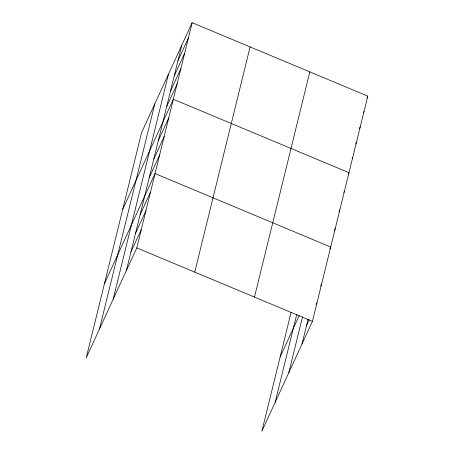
<?xml version="1.0" encoding="UTF-8"?>
<svg xmlns="http://www.w3.org/2000/svg" width="454" height="454" viewBox="0 0 454 454"><rect width="100%" height="100%" fill="white"/><g stroke="black" fill="none" stroke-linecap="round" stroke-linejoin="round"><path stroke-width="0.68" d="M99.466 329.042L154.825 103.847M113.125 299.345L168.485 74.144M126.382 270.522L181.742 45.321M192.144 22.7L141.563 132.67L86.209 357.871L136.79 247.901L192.144 22.7L367.791 96.129L312.437 321.33L261.856 431.3L291.116 312.256M194.755 272.133L250.109 46.932M254.473 297.098L309.827 71.897M275.113 402.477L296.763 314.395M288.772 372.774L302.472 317.04M302.029 343.95L308.118 319.179M177.979 60.632L188.382 38.011M174.211 75.949L184.619 53.328M170.449 91.26L180.857 68.639M166.686 106.577L177.088 83.956M122.745 209.237L173.326 99.267L348.973 172.696L348.394 173.956M158.355 140.468L168.757 117.847M153.787 159.048L164.189 136.427M149.218 177.627L159.626 155.007M104.477 283.557L155.058 173.581L330.705 247.016L329.837 248.9M140.087 214.782L150.49 192.161M135.519 233.362L145.921 210.741M130.951 251.942L141.359 229.321M366.923 98.013L367.791 96.129M363.45 112.7L364.029 111.446M359.398 128.641L360.266 126.757M355.63 143.958L356.498 142.068M352.156 158.639L352.735 157.385M343.826 192.536L344.404 191.276M338.968 211.74L339.836 209.856M334.405 230.32L335.268 228.436M280.124 356.986L299.192 315.519M320.7 286.054L321.568 284.17M306.598 325.37L309.197 319.718M316.132 304.634L317 302.75M136.79 247.901L312.437 321.33"/></g></svg>
